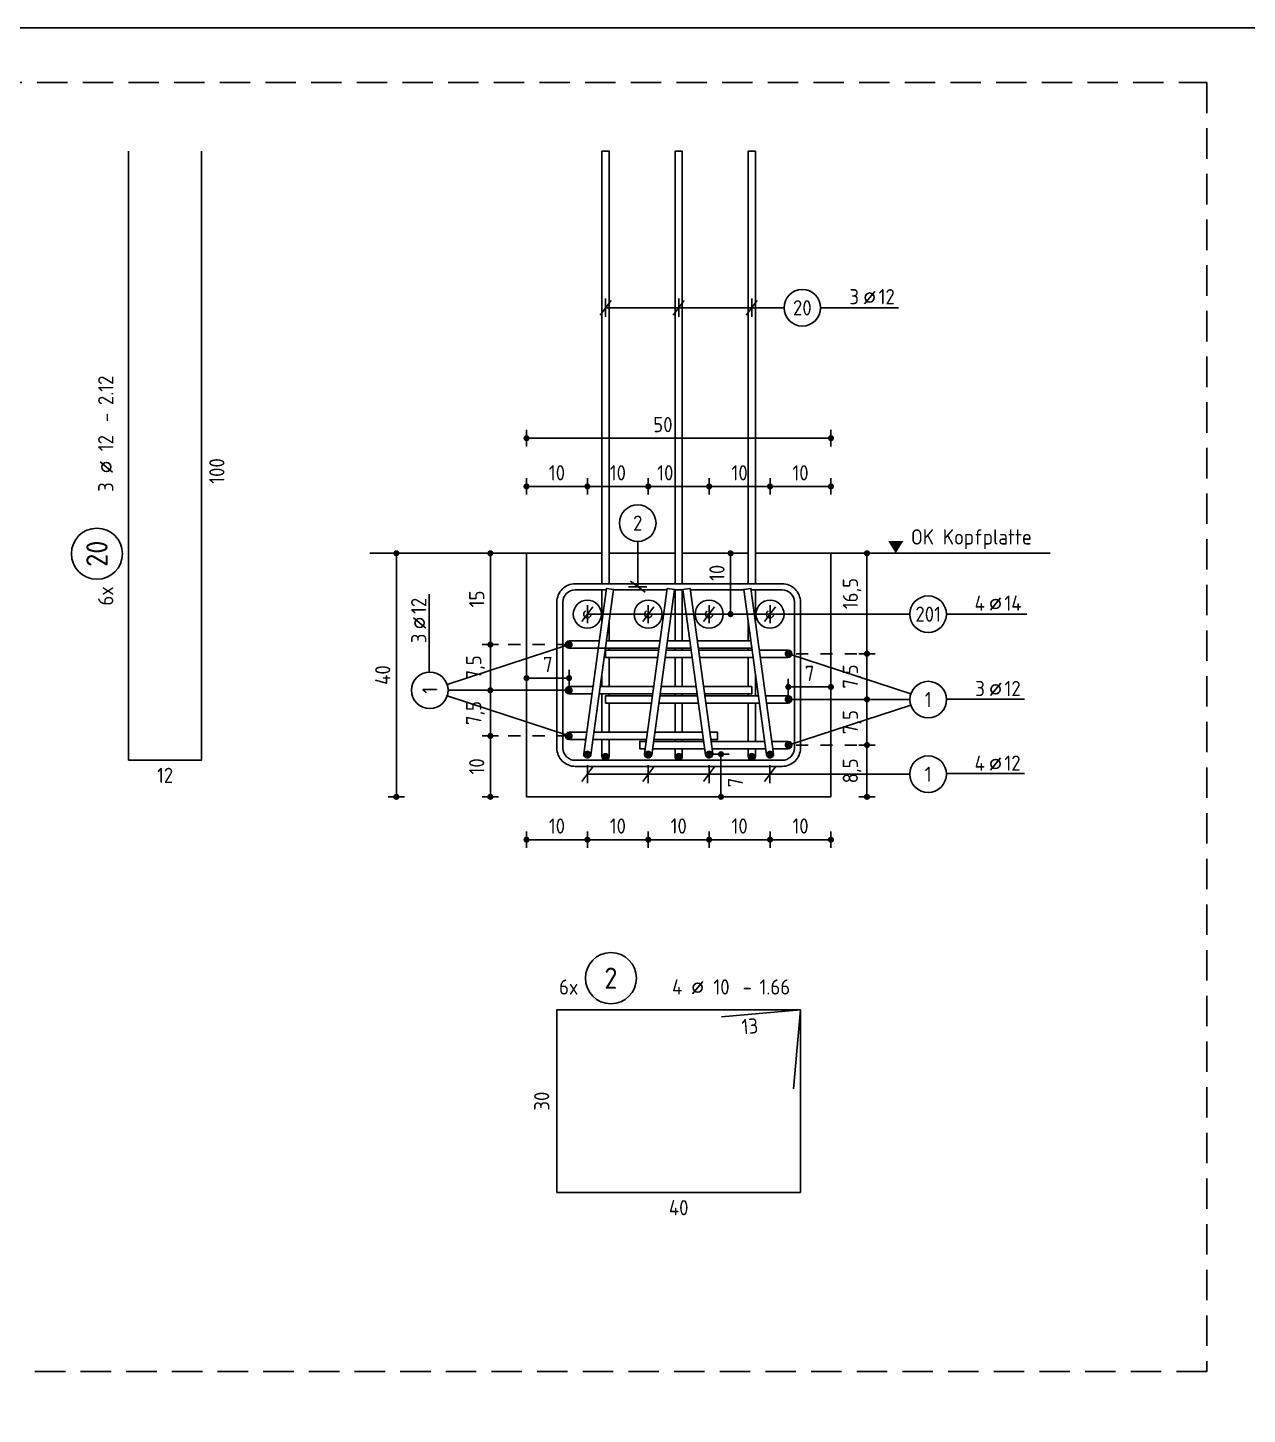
# Model space of a CAD drawing. Extents: x -17 to 300, y 24 to 138.
# Drawn here: x 241.37 to 251.38, y 45.98 to 57.37 of the extents above; entities that cross this region are included whole.
import ezdxf
from ezdxf.enums import TextEntityAlignment as Align

# ---------------------------------------------------------------- set-up
doc = ezdxf.new("R2010")
doc.units = 0
doc.header["$LTSCALE"] = 0.5
doc.header["$MEASUREMENT"] = 0
doc.header["$PDMODE"] = 2
for name, pattern in [('AUSGEZOGEN', [1000.01, 1000, 0.01]), ('DOT', [0.175, 0.05, -0.125]), ('HIDDEN', [0.375, 0.25, -0.125]), ('STRICHLINIE', [0.75, 0.5, -0.25])]:
    doc.linetypes.add(name, pattern=pattern)
doc.layers.get('Defpoints').update_dxf_attribs({"linetype": 'CONTINUOUS'})
doc.layers.add('ANSICHTSFENSTER', color=7, linetype='CONTINUOUS', plot=False)
for name, color, linetype in [('BET-SCHN', 6, 'CONTINUOUS'), ('BETON', 7, 'CONTINUOUS'), ('DETAIL', 7, 'CONTINUOUS'), ('koten', 7, 'CONTINUOUS'), ('MASSE', 7, 'CONTINUOUS'), ('RND', 7, 'CONTINUOUS'), ('TEXT', 7, 'CONTINUOUS')]:
    doc.layers.add(name, color=color, linetype=linetype)
doc.styles.add('TXT', font='isocp.shx')
doc.dimstyles.new('DOT_I', dxfattribs={"dimscale": 0.5, "dimtxt": 0.25, "dimasz": 0.25, "dimexe": 0.1, "dimexo": 0.3, "dimgap": 0.1, "dimtad": 1, "dimdec": 3, "dimzin": 3, "dimtxsty": 'TXT', "dimblk": 'DOT', "dimblk1": 'DOT', "dimblk2": 'DOT', "dimsah": 1, "dimcen": 0.1, "dimse1": 1, "dimse2": 1, "dimazin": 0, "dimtfac": 1, "dimtdec": 4, "dimtix": 1, "dimtmove": 2, "dimatfit": 3, "dimldrblk": 'DOT', "dimfxl": 0, "dimtvp": 1, "dimtolj": 1, "dimtzin": 0, "dimarcsym": 0})

# ---------------------------------------------------------------- blocks, each defined once
blk = doc.blocks.new('DOT')
at = {"layer": 'MASSE', "color": 7, "linetype": 'Continuous'}
for p, q in [((0, 0), (-1, 0)), ((0, 0.54), (0, -0.54))]:
    blk.add_line(p, q, dxfattribs=at)
at = {"layer": 'MASSE', "color": 7, "linetype": 'Continuous', "const_width": 0.2}
blk.add_lwpolyline([(-0.1, 0, 1), (0.1, 0, 1)], format="xyb", close=True, dxfattribs=at)
blk = doc.blocks.new('*D360')
at = {"layer": 'Defpoints', "color": 0, "linetype": 'AUSGEZOGEN', "transparency": 16777216}
for p in [(245.464, 53.996), (247.964, 53.996), (247.964, 53.996)]:
    blk.add_point(p, dxfattribs=at)
at = {"layer": 'MASSE', "color": 0, "linetype": 'AUSGEZOGEN', "lineweight": -2, "transparency": 16777216}
blk.add_line((245.589, 53.996), (247.839, 53.996), dxfattribs=at)
at = {"layer": 'MASSE', "color": 0, "linetype": 'AUSGEZOGEN', "lineweight": -2, "transparency": 16777216, "xscale": 0.125, "yscale": 0.125, "zscale": 0.125, "rotation": 180}
blk.add_blockref('DOT', (245.464, 53.996), dxfattribs=at)
at = {"layer": 'MASSE', "color": 0, "linetype": 'AUSGEZOGEN', "lineweight": -2, "transparency": 16777216, "xscale": 0.125, "yscale": 0.125, "zscale": 0.125}
blk.add_blockref('DOT', (247.964, 53.996), dxfattribs=at)
at = {"layer": 'MASSE', "color": 0, "linetype": 'AUSGEZOGEN', "transparency": 16777216, "insert": (246.584, 54.108), "char_height": 0.125, "attachment_point": 5, "style": 'TXT'}
blk.add_mtext('\\A1;50', dxfattribs=at)
blk = doc.blocks.new('*D362')
at = {"layer": 'Defpoints', "color": 0, "linetype": 'AUSGEZOGEN', "transparency": 16777216}
for p in [(244.395, 53.051), (244.395, 51.051), (244.395, 51.051)]:
    blk.add_point(p, dxfattribs=at)
at = {"layer": 'MASSE', "color": 0, "linetype": 'AUSGEZOGEN', "lineweight": -2, "transparency": 16777216}
blk.add_line((244.395, 52.926), (244.395, 51.176), dxfattribs=at)
at = {"layer": 'MASSE', "color": 0, "linetype": 'AUSGEZOGEN', "lineweight": -2, "transparency": 16777216, "xscale": 0.125, "yscale": 0.125, "zscale": 0.125}
for p, rotation in [((244.395, 53.051), 90), ((244.395, 51.051), 270)]:
    blk.add_blockref('DOT', p, dxfattribs=dict(at, rotation=rotation))
at = {"layer": 'MASSE', "color": 0, "linetype": 'AUSGEZOGEN', "transparency": 16777216, "insert": (244.283, 52.051), "char_height": 0.125, "attachment_point": 5, "rotation": 90, "style": 'TXT'}
blk.add_mtext('\\A1;40', dxfattribs=at)
blk = doc.blocks.new('*D356')
at = {"layer": 'Defpoints', "color": 0, "linetype": 'AUSGEZOGEN', "transparency": 16777216}
for p in [(245.464, 53.6), (245.464, 53.6), (245.964, 53.6)]:
    blk.add_point(p, dxfattribs=at)
at = {"layer": 'MASSE', "color": 0, "linetype": 'AUSGEZOGEN', "lineweight": -2, "transparency": 16777216}
blk.add_line((245.839, 53.6), (245.589, 53.6), dxfattribs=at)
at = {"layer": 'MASSE', "color": 0, "linetype": 'AUSGEZOGEN', "lineweight": -2, "transparency": 16777216, "xscale": 0.125, "yscale": 0.125, "zscale": 0.125, "rotation": 180}
blk.add_blockref('DOT', (245.464, 53.6), dxfattribs=at)
at = {"layer": 'MASSE', "color": 0, "linetype": 'AUSGEZOGEN', "lineweight": -2, "transparency": 16777216, "xscale": 0.125, "yscale": 0.125, "zscale": 0.125}
blk.add_blockref('DOT', (245.964, 53.6), dxfattribs=at)
at = {"layer": 'MASSE', "color": 0, "linetype": 'AUSGEZOGEN', "transparency": 16777216, "insert": (245.714, 53.712), "char_height": 0.125, "attachment_point": 5, "style": 'TXT'}
blk.add_mtext('\\A1;10', dxfattribs=at)
blk = doc.blocks.new('*D357')
at = {"layer": 'Defpoints', "color": 0, "linetype": 'AUSGEZOGEN', "transparency": 16777216}
for p in [(245.964, 53.6), (246.464, 53.6), (246.464, 53.6)]:
    blk.add_point(p, dxfattribs=at)
at = {"layer": 'MASSE', "color": 0, "linetype": 'AUSGEZOGEN', "lineweight": -2, "transparency": 16777216}
blk.add_line((246.089, 53.6), (246.339, 53.6), dxfattribs=at)
at = {"layer": 'MASSE', "color": 0, "linetype": 'AUSGEZOGEN', "lineweight": -2, "transparency": 16777216, "xscale": 0.125, "yscale": 0.125, "zscale": 0.125, "rotation": 180}
blk.add_blockref('DOT', (245.964, 53.6), dxfattribs=at)
at = {"layer": 'MASSE', "color": 0, "linetype": 'AUSGEZOGEN', "lineweight": -2, "transparency": 16777216, "xscale": 0.125, "yscale": 0.125, "zscale": 0.125}
blk.add_blockref('DOT', (246.464, 53.6), dxfattribs=at)
at = {"layer": 'MASSE', "color": 0, "linetype": 'AUSGEZOGEN', "transparency": 16777216, "insert": (246.214, 53.712), "char_height": 0.125, "attachment_point": 5, "style": 'TXT'}
blk.add_mtext('\\A1;10', dxfattribs=at)
blk = doc.blocks.new('*D358')
at = {"layer": 'Defpoints', "color": 0, "linetype": 'AUSGEZOGEN', "transparency": 16777216}
for p in [(246.464, 53.6), (246.964, 53.6), (246.964, 53.6)]:
    blk.add_point(p, dxfattribs=at)
at = {"layer": 'MASSE', "color": 0, "linetype": 'AUSGEZOGEN', "lineweight": -2, "transparency": 16777216}
blk.add_line((246.589, 53.6), (246.839, 53.6), dxfattribs=at)
at = {"layer": 'MASSE', "color": 0, "linetype": 'AUSGEZOGEN', "lineweight": -2, "transparency": 16777216, "xscale": 0.125, "yscale": 0.125, "zscale": 0.125, "rotation": 180}
blk.add_blockref('DOT', (246.464, 53.6), dxfattribs=at)
at = {"layer": 'MASSE', "color": 0, "linetype": 'AUSGEZOGEN', "lineweight": -2, "transparency": 16777216, "xscale": 0.125, "yscale": 0.125, "zscale": 0.125}
blk.add_blockref('DOT', (246.964, 53.6), dxfattribs=at)
at = {"layer": 'MASSE', "color": 0, "linetype": 'AUSGEZOGEN', "transparency": 16777216, "insert": (246.604, 53.712), "char_height": 0.125, "attachment_point": 5, "style": 'TXT'}
blk.add_mtext('\\A1;10', dxfattribs=at)
blk = doc.blocks.new('*D363')
at = {"layer": 'Defpoints', "color": 0, "linetype": 'AUSGEZOGEN', "transparency": 16777216}
for p in [(246.964, 53.6), (247.464, 53.6), (247.464, 53.6)]:
    blk.add_point(p, dxfattribs=at)
at = {"layer": 'MASSE', "color": 0, "linetype": 'AUSGEZOGEN', "lineweight": -2, "transparency": 16777216}
blk.add_line((247.089, 53.6), (247.339, 53.6), dxfattribs=at)
at = {"layer": 'MASSE', "color": 0, "linetype": 'AUSGEZOGEN', "lineweight": -2, "transparency": 16777216, "xscale": 0.125, "yscale": 0.125, "zscale": 0.125, "rotation": 180}
blk.add_blockref('DOT', (246.964, 53.6), dxfattribs=at)
at = {"layer": 'MASSE', "color": 0, "linetype": 'AUSGEZOGEN', "lineweight": -2, "transparency": 16777216, "xscale": 0.125, "yscale": 0.125, "zscale": 0.125}
blk.add_blockref('DOT', (247.464, 53.6), dxfattribs=at)
at = {"layer": 'MASSE', "color": 0, "linetype": 'AUSGEZOGEN', "transparency": 16777216, "insert": (247.214, 53.712), "char_height": 0.125, "attachment_point": 5, "style": 'TXT'}
blk.add_mtext('\\A1;10', dxfattribs=at)
blk = doc.blocks.new('*D364')
at = {"layer": 'Defpoints', "color": 0, "linetype": 'AUSGEZOGEN', "transparency": 16777216}
for p in [(247.464, 53.6), (247.964, 53.6), (247.964, 53.6)]:
    blk.add_point(p, dxfattribs=at)
at = {"layer": 'MASSE', "color": 0, "linetype": 'AUSGEZOGEN', "lineweight": -2, "transparency": 16777216}
blk.add_line((247.589, 53.6), (247.839, 53.6), dxfattribs=at)
at = {"layer": 'MASSE', "color": 0, "linetype": 'AUSGEZOGEN', "lineweight": -2, "transparency": 16777216, "xscale": 0.125, "yscale": 0.125, "zscale": 0.125, "rotation": 180}
blk.add_blockref('DOT', (247.464, 53.6), dxfattribs=at)
at = {"layer": 'MASSE', "color": 0, "linetype": 'AUSGEZOGEN', "lineweight": -2, "transparency": 16777216, "xscale": 0.125, "yscale": 0.125, "zscale": 0.125}
blk.add_blockref('DOT', (247.964, 53.6), dxfattribs=at)
at = {"layer": 'MASSE', "color": 0, "linetype": 'AUSGEZOGEN', "transparency": 16777216, "insert": (247.714, 53.712), "char_height": 0.125, "attachment_point": 5, "style": 'TXT'}
blk.add_mtext('\\A1;10', dxfattribs=at)
blk = doc.blocks.new('*D365')
at = {"layer": 'Defpoints', "color": 0, "linetype": 'AUSGEZOGEN', "transparency": 16777216}
for p in [(247.14, 53.051), (247.14, 52.551), (247.14, 52.551)]:
    blk.add_point(p, dxfattribs=at)
at = {"layer": 'MASSE', "color": 0, "linetype": 'AUSGEZOGEN', "lineweight": -2, "transparency": 16777216}
blk.add_line((247.14, 52.926), (247.14, 52.676), dxfattribs=at)
at = {"layer": 'MASSE', "color": 0, "linetype": 'AUSGEZOGEN', "lineweight": -2, "transparency": 16777216, "xscale": 0.125, "yscale": 0.125, "zscale": 0.125}
for p, rotation in [((247.14, 53.051), 90), ((247.14, 52.551), 270)]:
    blk.add_blockref('DOT', p, dxfattribs=dict(at, rotation=rotation))
at = {"layer": 'MASSE', "color": 0, "linetype": 'AUSGEZOGEN', "transparency": 16777216, "insert": (247.028, 52.89), "char_height": 0.125, "attachment_point": 5, "rotation": 90, "style": 'TXT'}
blk.add_mtext('\\A1;10', dxfattribs=at)
blk = doc.blocks.new('*D366')
at = {"layer": 'Defpoints', "color": 0, "linetype": 'AUSGEZOGEN', "transparency": 16777216}
for p in [(245.464, 50.699), (245.464, 50.699), (245.964, 50.699)]:
    blk.add_point(p, dxfattribs=at)
at = {"layer": 'MASSE', "color": 0, "linetype": 'AUSGEZOGEN', "lineweight": -2, "transparency": 16777216}
blk.add_line((245.839, 50.699), (245.589, 50.699), dxfattribs=at)
at = {"layer": 'MASSE', "color": 0, "linetype": 'AUSGEZOGEN', "lineweight": -2, "transparency": 16777216, "xscale": 0.125, "yscale": 0.125, "zscale": 0.125, "rotation": 180}
blk.add_blockref('DOT', (245.464, 50.699), dxfattribs=at)
at = {"layer": 'MASSE', "color": 0, "linetype": 'AUSGEZOGEN', "lineweight": -2, "transparency": 16777216, "xscale": 0.125, "yscale": 0.125, "zscale": 0.125}
blk.add_blockref('DOT', (245.964, 50.699), dxfattribs=at)
at = {"layer": 'MASSE', "color": 0, "linetype": 'AUSGEZOGEN', "transparency": 16777216, "insert": (245.714, 50.811), "char_height": 0.125, "attachment_point": 5, "style": 'TXT'}
blk.add_mtext('\\A1;10', dxfattribs=at)
blk = doc.blocks.new('*D367')
at = {"layer": 'Defpoints', "color": 0, "linetype": 'AUSGEZOGEN', "transparency": 16777216}
for p in [(245.964, 50.699), (246.464, 50.699), (246.464, 50.699)]:
    blk.add_point(p, dxfattribs=at)
at = {"layer": 'MASSE', "color": 0, "linetype": 'AUSGEZOGEN', "lineweight": -2, "transparency": 16777216}
blk.add_line((246.089, 50.699), (246.339, 50.699), dxfattribs=at)
at = {"layer": 'MASSE', "color": 0, "linetype": 'AUSGEZOGEN', "lineweight": -2, "transparency": 16777216, "xscale": 0.125, "yscale": 0.125, "zscale": 0.125, "rotation": 180}
blk.add_blockref('DOT', (245.964, 50.699), dxfattribs=at)
at = {"layer": 'MASSE', "color": 0, "linetype": 'AUSGEZOGEN', "lineweight": -2, "transparency": 16777216, "xscale": 0.125, "yscale": 0.125, "zscale": 0.125}
blk.add_blockref('DOT', (246.464, 50.699), dxfattribs=at)
at = {"layer": 'MASSE', "color": 0, "linetype": 'AUSGEZOGEN', "transparency": 16777216, "insert": (246.214, 50.811), "char_height": 0.125, "attachment_point": 5, "style": 'TXT'}
blk.add_mtext('\\A1;10', dxfattribs=at)
blk = doc.blocks.new('*D339')
at = {"layer": 'Defpoints', "color": 0, "linetype": 'AUSGEZOGEN', "transparency": 16777216}
for p in [(246.464, 50.699), (246.964, 50.699), (246.964, 50.699)]:
    blk.add_point(p, dxfattribs=at)
at = {"layer": 'MASSE', "color": 0, "linetype": 'AUSGEZOGEN', "lineweight": -2, "transparency": 16777216}
blk.add_line((246.589, 50.699), (246.839, 50.699), dxfattribs=at)
at = {"layer": 'MASSE', "color": 0, "linetype": 'AUSGEZOGEN', "lineweight": -2, "transparency": 16777216, "xscale": 0.125, "yscale": 0.125, "zscale": 0.125, "rotation": 180}
blk.add_blockref('DOT', (246.464, 50.699), dxfattribs=at)
at = {"layer": 'MASSE', "color": 0, "linetype": 'AUSGEZOGEN', "lineweight": -2, "transparency": 16777216, "xscale": 0.125, "yscale": 0.125, "zscale": 0.125}
blk.add_blockref('DOT', (246.964, 50.699), dxfattribs=at)
at = {"layer": 'MASSE', "color": 0, "linetype": 'AUSGEZOGEN', "transparency": 16777216, "insert": (246.714, 50.811), "char_height": 0.125, "attachment_point": 5, "style": 'TXT'}
blk.add_mtext('\\A1;10', dxfattribs=at)
blk = doc.blocks.new('*D340')
at = {"layer": 'Defpoints', "color": 0, "linetype": 'AUSGEZOGEN', "transparency": 16777216}
for p in [(246.964, 50.699), (247.464, 50.699), (247.464, 50.699)]:
    blk.add_point(p, dxfattribs=at)
at = {"layer": 'MASSE', "color": 0, "linetype": 'AUSGEZOGEN', "lineweight": -2, "transparency": 16777216}
blk.add_line((247.089, 50.699), (247.339, 50.699), dxfattribs=at)
at = {"layer": 'MASSE', "color": 0, "linetype": 'AUSGEZOGEN', "lineweight": -2, "transparency": 16777216, "xscale": 0.125, "yscale": 0.125, "zscale": 0.125, "rotation": 180}
blk.add_blockref('DOT', (246.964, 50.699), dxfattribs=at)
at = {"layer": 'MASSE', "color": 0, "linetype": 'AUSGEZOGEN', "lineweight": -2, "transparency": 16777216, "xscale": 0.125, "yscale": 0.125, "zscale": 0.125}
blk.add_blockref('DOT', (247.464, 50.699), dxfattribs=at)
at = {"layer": 'MASSE', "color": 0, "linetype": 'AUSGEZOGEN', "transparency": 16777216, "insert": (247.214, 50.811), "char_height": 0.125, "attachment_point": 5, "style": 'TXT'}
blk.add_mtext('\\A1;10', dxfattribs=at)
blk = doc.blocks.new('*D341')
at = {"layer": 'Defpoints', "color": 0, "linetype": 'AUSGEZOGEN', "transparency": 16777216}
for p in [(247.464, 50.699), (247.964, 50.699), (247.964, 50.699)]:
    blk.add_point(p, dxfattribs=at)
at = {"layer": 'MASSE', "color": 0, "linetype": 'AUSGEZOGEN', "lineweight": -2, "transparency": 16777216}
blk.add_line((247.589, 50.699), (247.839, 50.699), dxfattribs=at)
at = {"layer": 'MASSE', "color": 0, "linetype": 'AUSGEZOGEN', "lineweight": -2, "transparency": 16777216, "xscale": 0.125, "yscale": 0.125, "zscale": 0.125, "rotation": 180}
blk.add_blockref('DOT', (247.464, 50.699), dxfattribs=at)
at = {"layer": 'MASSE', "color": 0, "linetype": 'AUSGEZOGEN', "lineweight": -2, "transparency": 16777216, "xscale": 0.125, "yscale": 0.125, "zscale": 0.125}
blk.add_blockref('DOT', (247.964, 50.699), dxfattribs=at)
at = {"layer": 'MASSE', "color": 0, "linetype": 'AUSGEZOGEN', "transparency": 16777216, "insert": (247.714, 50.811), "char_height": 0.125, "attachment_point": 5, "style": 'TXT'}
blk.add_mtext('\\A1;10', dxfattribs=at)
blk = doc.blocks.new('*D342')
at = {"layer": 'Defpoints', "color": 0, "linetype": 'AUSGEZOGEN', "transparency": 16777216}
for p in [(247.061, 51.401), (247.061, 51.401), (247.061, 51.051)]:
    blk.add_point(p, dxfattribs=at)
at = {"layer": 'MASSE', "color": 0, "linetype": 'AUSGEZOGEN', "lineweight": -2, "transparency": 16777216}
blk.add_line((247.061, 51.176), (247.061, 51.276), dxfattribs=at)
at = {"layer": 'MASSE', "color": 0, "linetype": 'AUSGEZOGEN', "lineweight": -2, "transparency": 16777216, "xscale": 0.125, "yscale": 0.125, "zscale": 0.125}
for p, rotation in [((247.061, 51.401), 90), ((247.061, 51.051), 270)]:
    blk.add_blockref('DOT', p, dxfattribs=dict(at, rotation=rotation))
at = {"layer": 'MASSE', "color": 0, "linetype": 'AUSGEZOGEN', "transparency": 16777216, "insert": (247.18, 51.168), "char_height": 0.125, "attachment_point": 5, "rotation": 90, "style": 'TXT'}
blk.add_mtext('\\A1;7', dxfattribs=at)
blk = doc.blocks.new('RND_LEI')
at = {"layer": 'RND', "color": 7, "linetype": 'Continuous'}
blk.add_line((1.022, 0.066), (1.19, 0.27), dxfattribs=at)
for centre, radius in [((0, 0), 0.3), ((1.106, 0.168), 0.075)]:
    blk.add_circle(centre, radius, dxfattribs=at)
at = {"layer": 'RND', "color": 7, "linetype": 'Continuous', "style": 'TXT'}
blk.add_attdef('ANZ', text='', height=0.25, dxfattribs=at).set_placement((0.931, 0.057), align=Align.RIGHT)
for tag, p in [('DUM', (1.253, 0.057)), ('ABSTD', (1.674, 0.057)), ('POSTXT', (0.374, -0.327))]:
    blk.add_attdef(tag, p, '', height=0.25, dxfattribs=at)
blk.add_attdef('POSL', text='', height=0.25, dxfattribs=at).set_placement((0, 0), align=Align.MIDDLE)
blk = doc.blocks.new('lei_gre')
at = {"layer": 'RND', "color": 7, "linetype": 'Continuous'}
for p, q in [((-0.09, -0.12), (0.09, 0.12)), ((0, 0.15), (0, -0.15))]:
    blk.add_line(p, q, dxfattribs=at)
blk = doc.blocks.new('okrd_o')
at = {"layer": 'koten', "color": 7, "linetype": 'Continuous'}
blk.add_solid([(-0.125, 0.202), (0.125, 0.202), (0, 0)], dxfattribs=at)
at = {"layer": 'koten', "style": 'TXT'}
blk.add_attdef('OKRD', (0.25, 0.1), '', height=0.25, dxfattribs=at)
blk = doc.blocks.new('*D350')
at = {"layer": 'Defpoints', "color": 0, "linetype": 'AUSGEZOGEN', "transparency": 16777216}
for p in [(245.464, 52.026), (245.464, 52.026), (245.814, 52.026)]:
    blk.add_point(p, dxfattribs=at)
at = {"layer": 'MASSE', "color": 0, "linetype": 'AUSGEZOGEN', "lineweight": -2, "transparency": 16777216}
blk.add_line((245.689, 52.026), (245.589, 52.026), dxfattribs=at)
at = {"layer": 'MASSE', "color": 0, "linetype": 'AUSGEZOGEN', "lineweight": -2, "transparency": 16777216, "xscale": 0.125, "yscale": 0.125, "zscale": 0.125, "rotation": 180}
blk.add_blockref('DOT', (245.464, 52.026), dxfattribs=at)
at = {"layer": 'MASSE', "color": 0, "linetype": 'AUSGEZOGEN', "lineweight": -2, "transparency": 16777216, "xscale": 0.125, "yscale": 0.125, "zscale": 0.125}
blk.add_blockref('DOT', (245.814, 52.026), dxfattribs=at)
at = {"layer": 'MASSE', "color": 0, "linetype": 'AUSGEZOGEN', "transparency": 16777216, "insert": (245.639, 52.138), "char_height": 0.125, "attachment_point": 5, "style": 'TXT'}
blk.add_mtext('\\A1;7', dxfattribs=at)
blk = doc.blocks.new('*D351')
at = {"layer": 'Defpoints', "color": 0, "linetype": 'AUSGEZOGEN', "transparency": 16777216}
for p in [(247.614, 51.953), (247.964, 51.953), (247.964, 51.953)]:
    blk.add_point(p, dxfattribs=at)
at = {"layer": 'MASSE', "color": 0, "linetype": 'AUSGEZOGEN', "lineweight": -2, "transparency": 16777216}
blk.add_line((247.739, 51.953), (247.839, 51.953), dxfattribs=at)
at = {"layer": 'MASSE', "color": 0, "linetype": 'AUSGEZOGEN', "lineweight": -2, "transparency": 16777216, "xscale": 0.125, "yscale": 0.125, "zscale": 0.125, "rotation": 180}
blk.add_blockref('DOT', (247.614, 51.953), dxfattribs=at)
at = {"layer": 'MASSE', "color": 0, "linetype": 'AUSGEZOGEN', "lineweight": -2, "transparency": 16777216, "xscale": 0.125, "yscale": 0.125, "zscale": 0.125}
blk.add_blockref('DOT', (247.964, 51.953), dxfattribs=at)
at = {"layer": 'MASSE', "color": 0, "linetype": 'AUSGEZOGEN', "transparency": 16777216, "insert": (247.789, 52.065), "char_height": 0.125, "attachment_point": 5, "style": 'TXT'}
blk.add_mtext('\\A1;7', dxfattribs=at)
blk = doc.blocks.new('*D352')
at = {"layer": 'Defpoints', "color": 0, "linetype": 'AUSGEZOGEN', "transparency": 16777216}
for p in [(245.167, 51.551), (245.167, 51.051), (245.167, 51.051)]:
    blk.add_point(p, dxfattribs=at)
at = {"layer": 'MASSE', "color": 0, "linetype": 'AUSGEZOGEN', "lineweight": -2, "transparency": 16777216}
blk.add_line((245.167, 51.426), (245.167, 51.176), dxfattribs=at)
at = {"layer": 'MASSE', "color": 0, "linetype": 'AUSGEZOGEN', "lineweight": -2, "transparency": 16777216, "xscale": 0.125, "yscale": 0.125, "zscale": 0.125}
for p, rotation in [((245.167, 51.551), 90), ((245.167, 51.051), 270)]:
    blk.add_blockref('DOT', p, dxfattribs=dict(at, rotation=rotation))
at = {"layer": 'MASSE', "color": 0, "linetype": 'AUSGEZOGEN', "transparency": 16777216, "insert": (245.055, 51.301), "char_height": 0.125, "attachment_point": 5, "rotation": 90, "style": 'TXT'}
blk.add_mtext('\\A1;10', dxfattribs=at)
blk = doc.blocks.new('*D353')
at = {"layer": 'Defpoints', "color": 0, "linetype": 'AUSGEZOGEN', "transparency": 16777216}
for p in [(245.167, 51.926), (245.167, 51.926), (245.167, 51.551)]:
    blk.add_point(p, dxfattribs=at)
at = {"layer": 'MASSE', "color": 0, "linetype": 'AUSGEZOGEN', "lineweight": -2, "transparency": 16777216}
blk.add_line((245.167, 51.676), (245.167, 51.801), dxfattribs=at)
at = {"layer": 'MASSE', "color": 0, "linetype": 'AUSGEZOGEN', "lineweight": -2, "transparency": 16777216, "xscale": 0.125, "yscale": 0.125, "zscale": 0.125}
for p, rotation in [((245.167, 51.926), 90), ((245.167, 51.551), 270)]:
    blk.add_blockref('DOT', p, dxfattribs=dict(at, rotation=rotation))
at = {"layer": 'MASSE', "color": 0, "linetype": 'AUSGEZOGEN', "transparency": 16777216, "insert": (245.045, 51.739), "char_height": 0.125, "attachment_point": 5, "rotation": 90, "style": 'TXT'}
blk.add_mtext('\\A1;7,5', dxfattribs=at)
blk = doc.blocks.new('*D354')
at = {"layer": 'Defpoints', "color": 0, "linetype": 'AUSGEZOGEN', "transparency": 16777216}
for p in [(245.167, 52.301), (245.167, 52.301), (245.167, 51.926)]:
    blk.add_point(p, dxfattribs=at)
at = {"layer": 'MASSE', "color": 0, "linetype": 'AUSGEZOGEN', "lineweight": -2, "transparency": 16777216}
blk.add_line((245.167, 52.051), (245.167, 52.176), dxfattribs=at)
at = {"layer": 'MASSE', "color": 0, "linetype": 'AUSGEZOGEN', "lineweight": -2, "transparency": 16777216, "xscale": 0.125, "yscale": 0.125, "zscale": 0.125}
for p, rotation in [((245.167, 52.301), 90), ((245.167, 51.926), 270)]:
    blk.add_blockref('DOT', p, dxfattribs=dict(at, rotation=rotation))
at = {"layer": 'MASSE', "color": 0, "linetype": 'AUSGEZOGEN', "transparency": 16777216, "insert": (245.045, 52.114), "char_height": 0.125, "attachment_point": 5, "rotation": 90, "style": 'TXT'}
blk.add_mtext('\\A1;7,5', dxfattribs=at)
blk = doc.blocks.new('*D345')
at = {"layer": 'Defpoints', "color": 0, "linetype": 'AUSGEZOGEN', "transparency": 16777216}
for p in [(245.167, 53.051), (245.167, 53.051), (245.167, 52.301)]:
    blk.add_point(p, dxfattribs=at)
at = {"layer": 'MASSE', "color": 0, "linetype": 'AUSGEZOGEN', "lineweight": -2, "transparency": 16777216}
blk.add_line((245.167, 52.426), (245.167, 52.926), dxfattribs=at)
at = {"layer": 'MASSE', "color": 0, "linetype": 'AUSGEZOGEN', "lineweight": -2, "transparency": 16777216, "xscale": 0.125, "yscale": 0.125, "zscale": 0.125}
for p, rotation in [((245.167, 53.051), 90), ((245.167, 52.301), 270)]:
    blk.add_blockref('DOT', p, dxfattribs=dict(at, rotation=rotation))
at = {"layer": 'MASSE', "color": 0, "linetype": 'AUSGEZOGEN', "transparency": 16777216, "insert": (245.055, 52.676), "char_height": 0.125, "attachment_point": 5, "rotation": 90, "style": 'TXT'}
blk.add_mtext('\\A1;15', dxfattribs=at)
blk = doc.blocks.new('*D346')
at = {"layer": 'Defpoints', "color": 0, "linetype": 'AUSGEZOGEN', "transparency": 16777216}
for p in [(248.26, 51.476), (248.26, 51.051), (248.26, 51.051)]:
    blk.add_point(p, dxfattribs=at)
at = {"layer": 'MASSE', "color": 0, "linetype": 'AUSGEZOGEN', "lineweight": -2, "transparency": 16777216}
blk.add_line((248.26, 51.351), (248.26, 51.176), dxfattribs=at)
at = {"layer": 'MASSE', "color": 0, "linetype": 'AUSGEZOGEN', "lineweight": -2, "transparency": 16777216, "xscale": 0.125, "yscale": 0.125, "zscale": 0.125}
for p, rotation in [((248.26, 51.476), 90), ((248.26, 51.051), 270)]:
    blk.add_blockref('DOT', p, dxfattribs=dict(at, rotation=rotation))
at = {"layer": 'MASSE', "color": 0, "linetype": 'AUSGEZOGEN', "transparency": 16777216, "insert": (248.138, 51.264), "char_height": 0.125, "attachment_point": 5, "rotation": 90, "style": 'TXT'}
blk.add_mtext('\\A1;8,5', dxfattribs=at)
blk = doc.blocks.new('*D347')
at = {"layer": 'Defpoints', "color": 0, "linetype": 'AUSGEZOGEN', "transparency": 16777216}
for p in [(248.26, 51.851), (248.26, 51.851), (248.26, 51.476)]:
    blk.add_point(p, dxfattribs=at)
at = {"layer": 'MASSE', "color": 0, "linetype": 'AUSGEZOGEN', "lineweight": -2, "transparency": 16777216}
blk.add_line((248.26, 51.601), (248.26, 51.726), dxfattribs=at)
at = {"layer": 'MASSE', "color": 0, "linetype": 'AUSGEZOGEN', "lineweight": -2, "transparency": 16777216, "xscale": 0.125, "yscale": 0.125, "zscale": 0.125}
for p, rotation in [((248.26, 51.851), 90), ((248.26, 51.476), 270)]:
    blk.add_blockref('DOT', p, dxfattribs=dict(at, rotation=rotation))
at = {"layer": 'MASSE', "color": 0, "linetype": 'AUSGEZOGEN', "transparency": 16777216, "insert": (248.138, 51.664), "char_height": 0.125, "attachment_point": 5, "rotation": 90, "style": 'TXT'}
blk.add_mtext('\\A1;7,5', dxfattribs=at)
blk = doc.blocks.new('*D348')
at = {"layer": 'Defpoints', "color": 0, "linetype": 'AUSGEZOGEN', "transparency": 16777216}
for p in [(248.26, 52.226), (248.26, 52.226), (248.26, 51.851)]:
    blk.add_point(p, dxfattribs=at)
at = {"layer": 'MASSE', "color": 0, "linetype": 'AUSGEZOGEN', "lineweight": -2, "transparency": 16777216}
blk.add_line((248.26, 51.976), (248.26, 52.101), dxfattribs=at)
at = {"layer": 'MASSE', "color": 0, "linetype": 'AUSGEZOGEN', "lineweight": -2, "transparency": 16777216, "xscale": 0.125, "yscale": 0.125, "zscale": 0.125}
for p, rotation in [((248.26, 52.226), 90), ((248.26, 51.851), 270)]:
    blk.add_blockref('DOT', p, dxfattribs=dict(at, rotation=rotation))
at = {"layer": 'MASSE', "color": 0, "linetype": 'AUSGEZOGEN', "transparency": 16777216, "insert": (248.138, 52.039), "char_height": 0.125, "attachment_point": 5, "rotation": 90, "style": 'TXT'}
blk.add_mtext('\\A1;7,5', dxfattribs=at)
blk = doc.blocks.new('*D349')
at = {"layer": 'Defpoints', "color": 0, "linetype": 'AUSGEZOGEN', "transparency": 16777216}
for p in [(248.26, 53.051), (248.26, 53.051), (248.26, 52.226)]:
    blk.add_point(p, dxfattribs=at)
at = {"layer": 'MASSE', "color": 0, "linetype": 'AUSGEZOGEN', "lineweight": -2, "transparency": 16777216}
blk.add_line((248.26, 52.351), (248.26, 52.926), dxfattribs=at)
at = {"layer": 'MASSE', "color": 0, "linetype": 'AUSGEZOGEN', "lineweight": -2, "transparency": 16777216, "xscale": 0.125, "yscale": 0.125, "zscale": 0.125}
for p, rotation in [((248.26, 53.051), 90), ((248.26, 52.226), 270)]:
    blk.add_blockref('DOT', p, dxfattribs=dict(at, rotation=rotation))
at = {"layer": 'MASSE', "color": 0, "linetype": 'AUSGEZOGEN', "transparency": 16777216, "insert": (248.138, 52.72), "char_height": 0.125, "attachment_point": 5, "rotation": 90, "style": 'TXT'}
blk.add_mtext('\\A1;16,5', dxfattribs=at)
blk = doc.blocks.new('RND_AUSZ')
at = {"layer": 'RND', "color": 7, "linetype": 'Continuous'}
blk.add_line((1.341, 0.262), (1.509, 0.466), dxfattribs=at)
at = {"layer": 'RND', "color": 1, "linetype": 'Continuous'}
blk.add_circle((0, 0.52), 0.42, dxfattribs=at)
at = {"layer": 'RND', "color": 7, "linetype": 'Continuous'}
blk.add_circle((1.425, 0.364), 0.075, dxfattribs=at)
at = {"layer": 'RND', "color": 7, "linetype": 'Continuous', "style": 'TXT'}
blk.add_text('-', height=0.25, dxfattribs=at).set_placement((2.163, 0.25))
at = {"layer": 'RND', "color": 1, "linetype": 'Continuous', "style": 'TXT'}
blk.add_attdef('POS', text='', height=0.35, dxfattribs=at).set_placement((0, 0.52), align=Align.MIDDLE)
at = {"layer": 'RND', "color": 7, "linetype": 'Continuous', "style": 'TXT'}
for tag, p in [('WIEOFT', (-0.536, 0.25)), ('STK', (1.174, 0.25))]:
    blk.add_attdef(tag, text='', height=0.25, dxfattribs=at).set_placement(p, align=Align.RIGHT)
for tag, p in [('DS', (1.683, 0.25)), ('LANG', (2.441, 0.25)), ('TEXT', (3.669, 0.25))]:
    blk.add_attdef(tag, p, '', height=0.25, dxfattribs=at)
blk = doc.blocks.new('RND_HIN')
at = {"layer": 'RND', "color": 7, "linetype": 'Continuous'}
blk.add_circle((0, 0), 0.3, dxfattribs=at)
at = {"layer": 'RND', "color": 7, "linetype": 'Continuous', "style": 'TXT'}
blk.add_attdef('POSI', text='', height=0.25, dxfattribs=at).set_placement((0, 0), align=Align.MIDDLE)

msp = doc.modelspace()

# ---------------------------------------------------------------- linework, layer by layer
at = {"layer": 'ANSICHTSFENSTER', "color": 2, "linetype": 'AUSGEZOGEN'}
msp.add_lwpolyline([(231.653, 28.2098), (263.8557, 28.2098), (263.8557, 57.3671), (231.653, 57.3671)], close=True, dxfattribs=at)
at = {"layer": 'BET-SCHN', "color": 8}
for p, q in [((244.1761, 53.051), (245.4636, 53.051)), ((247.9636, 53.051), (249.7648, 53.051))]:
    msp.add_line(p, q, dxfattribs=at)
at = {"layer": 'BETON', "color": 6, "linetype": 'AUSGEZOGEN'}
for points in [[(246.0836, 53.051), (245.4636, 53.051), (245.4636, 51.051), (247.9636, 51.051), (247.9636, 53.051), (247.3436, 53.051)], [(246.6836, 53.051), (246.1436, 53.051)], [(247.2836, 53.051), (246.7436, 53.051)]]:
    msp.add_lwpolyline(points, dxfattribs=at)
at = {"layer": 'DETAIL', "color": 102, "linetype": 'STRICHLINIE'}
msp.add_lwpolyline([(232.4454, 46.3312), (232.4454, 56.9165), (251.0519, 56.9165), (251.0519, 46.3312)], close=True, dxfattribs=at)
at = {"layer": 'MASSE', "color": 9, "linetype": 'DOT'}
for p, q in [((245.8137, 52.301), (245.2348, 52.301)), ((248.1774, 52.2252), (247.6134, 52.226)), ((245.8137, 51.926), (245.2348, 51.926)), ((248.1774, 51.8502), (247.6134, 51.851)), ((245.8137, 51.551), (245.2348, 51.551)), ((248.1774, 51.4752), (247.6134, 51.476))]:
    msp.add_line(p, q, dxfattribs=at)
at = {"layer": 'MASSE', "color": 7, "linetype": 'AUSGEZOGEN'}
for centre in [(245.9636, 52.5509), (246.4636, 52.5509), (246.9636, 52.5509), (247.4636, 52.5509)]:
    msp.add_circle(centre, 0.1152, dxfattribs=at)
at = {"layer": 'RND', "color": 7, "linetype": 'AUSGEZOGEN'}
for p, q in [((247.579, 55.0672), (246.1136, 55.0672)), ((247.879, 55.0672), (248.519, 55.0672)), ((246.3776, 53.1484), (246.3776, 52.776)), ((244.665, 52.0761), (244.665, 52.7161)), ((245.9636, 52.5509), (248.6122, 52.5509)), ((248.9122, 52.5509), (249.5722, 52.5509)), ((248.9129, 51.8541), (249.5529, 51.8541)), ((245.9635, 51.2369), (248.6121, 51.2369)), ((248.9122, 51.2416), (249.5522, 51.2416))]:
    msp.add_line(p, q, dxfattribs=at)
at = {"layer": 'RND', "color": 102, "linetype": 'AUSGEZOGEN'}
for p, q in [((244.8123, 51.9728), (245.8137, 52.301)), ((248.6203, 51.8962), (247.6145, 52.226)), ((244.8197, 51.926), (245.7995, 51.926)), ((244.8123, 51.8793), (245.8137, 51.551)), ((248.6128, 51.8496), (247.614, 51.851)), ((248.6201, 51.8031), (247.6134, 51.476))]:
    msp.add_line(p, q, dxfattribs=at)
at = {"layer": 'RND', "color": 1, "linetype": 'AUSGEZOGEN'}
for points in [[(242.1961, 56.3521), (242.1961, 51.3521), (242.7961, 51.3521), (242.7961, 56.3521)], [(247.0661, 49.245), (247.7136, 49.3017), (247.7136, 47.8017), (245.7136, 47.8017), (245.7136, 49.3017), (247.7136, 49.3017), (247.6569, 48.6541)]]:
    msp.add_lwpolyline(points, dxfattribs=at)
at = {"layer": 'RND', "color": 7, "linetype": 'AUSGEZOGEN'}
for points in [[(246.1436, 52.801), (246.1436, 56.3521), (246.0836, 56.3521), (246.0836, 52.801)], [(246.7436, 52.801), (246.7436, 56.3521), (246.6836, 56.3521), (246.6836, 52.801)], [(247.2836, 52.801), (247.2836, 56.3521), (247.3436, 56.3521), (247.3436, 52.801)], [(246.0836, 52.751), (246.0836, 52.4958)], [(246.6186, 52.751), (246.1792, 52.751)], [(246.748, 52.751), (246.6792, 52.751)], [(246.6836, 52.751), (246.6836, 52.331)], [(246.7436, 52.331), (246.7436, 52.751)], [(247.248, 52.751), (246.8085, 52.751)], [(247.3436, 52.751), (247.3436, 52.4958)], [(246.1436, 52.331), (246.1436, 52.4917)], [(247.2836, 52.331), (247.2836, 52.4917)], [(246.561, 52.331), (246.1215, 52.331)], [(246.1436, 52.256), (246.1436, 52.271)], [(246.6133, 52.271), (246.8139, 52.271)], [(246.8056, 52.331), (246.6215, 52.331)], [(246.6836, 52.271), (246.6836, 52.256)], [(246.7436, 52.256), (246.7436, 52.271)], [(247.3056, 52.331), (246.8662, 52.331)], [(246.8744, 52.271), (247.3137, 52.271), (247.3137, 52.2726)], [(247.2836, 52.256), (247.2836, 52.271)], [(246.5424, 52.196), (246.1135, 52.196), (246.1135, 52.256), (246.5507, 52.256)], [(246.1436, 51.956), (246.1436, 52.196)], [(246.8242, 52.196), (246.603, 52.196)], [(246.6112, 52.256), (246.8159, 52.256)], [(246.6836, 52.196), (246.6836, 51.956)], [(246.7436, 51.956), (246.7436, 52.196)], [(246.8765, 52.256), (247.3159, 52.256)], [(247.3242, 52.196), (246.8847, 52.196)], [(247.2836, 51.956), (247.2836, 52.196)], [(246.0836, 52.0546), (246.0836, 51.956)], [(247.3436, 52.0546), (247.3436, 51.881)], [(246.5095, 51.956), (246.07, 51.956)], [(246.8571, 51.956), (246.57, 51.956)], [(246.9259, 51.896), (247.3137, 51.896), (247.3137, 51.956), (246.9177, 51.956)], [(246.0618, 51.896), (246.5012, 51.896)], [(246.0836, 51.896), (246.0836, 51.581)], [(246.491, 51.821), (246.1135, 51.821), (246.1135, 51.881), (246.4992, 51.881)], [(246.1436, 51.881), (246.1436, 51.896)], [(246.1436, 51.581), (246.1436, 51.821)], [(246.8756, 51.821), (246.5515, 51.821)], [(246.5598, 51.881), (246.8674, 51.881)], [(246.5618, 51.896), (246.8653, 51.896)], [(246.6836, 51.896), (246.6836, 51.881)], [(246.6836, 51.821), (246.6836, 51.581)], [(246.7436, 51.881), (246.7436, 51.896)], [(246.7436, 51.581), (246.7436, 51.821)], [(246.928, 51.881), (247.3674, 51.881)], [(247.3756, 51.821), (246.9362, 51.821)], [(247.2836, 51.881), (247.2836, 51.896)], [(247.2836, 51.506), (247.2836, 51.821)], [(247.3436, 51.821), (247.3436, 51.506)], [(246.0103, 51.521), (246.4498, 51.521)], [(246.458, 51.581), (246.0186, 51.581)], [(246.4395, 51.446), (246.3935, 51.446), (246.3935, 51.506), (246.4477, 51.506)], [(246.5083, 51.506), (246.9189, 51.506)], [(246.5103, 51.521), (246.9168, 51.521)], [(246.9086, 51.581), (246.5186, 51.581)], [(246.6836, 51.521), (246.6836, 51.506)], [(246.7436, 51.506), (246.7436, 51.521)], [(246.9774, 51.521), (247.0337, 51.521), (247.0337, 51.581), (246.9691, 51.581)], [(246.9794, 51.506), (247.4189, 51.506)], [(246.9271, 51.446), (246.5, 51.446)], [(247.4271, 51.446), (246.9877, 51.446)]]:
    msp.add_lwpolyline(points, dxfattribs=at)
for points in [[(247.5636, 52.801), (245.8636, 52.801, 0.4142136), (245.7136, 52.651), (245.7136, 51.451, 0.4142136), (245.8636, 51.301), (247.5636, 51.301, 0.4142136), (247.7136, 51.451), (247.7136, 52.651, 0.4142136)], [(245.9339, 51.4051, 1), (245.9933, 51.397), (246.1796, 52.7542), (246.1202, 52.7624)], [(246.4339, 51.4051, 1), (246.4933, 51.397), (246.6796, 52.7542), (246.6202, 52.7624)], [(246.9933, 51.4051, -1), (246.9339, 51.397), (246.7475, 52.7542), (246.807, 52.7624)], [(247.4933, 51.4051, -1), (247.4339, 51.397), (247.2475, 52.7542), (247.307, 52.7624)]]:
    msp.add_lwpolyline(points, format="xyb", close=True, dxfattribs=at)
for points in [[(246.1186, 52.751), (245.8636, 52.751, 0.4142136), (245.7636, 52.651), (245.7636, 51.451, 0.4142136), (245.8636, 51.351), (247.5636, 51.351, 0.4142136), (247.6636, 51.451), (247.6636, 52.651, 0.4142136), (247.5636, 52.751), (247.3085, 52.751)], [(246.061, 52.331), (245.8137, 52.331, 1), (245.8137, 52.271), (246.5527, 52.271)], [(247.3765, 52.256), (247.6135, 52.256, -1), (247.6135, 52.196), (247.3847, 52.196)], [(246.0095, 51.956), (245.8137, 51.956, 1), (245.8137, 51.896), (246.0012, 51.896)], [(247.428, 51.881), (247.6135, 51.881, -1), (247.6135, 51.821), (247.4362, 51.821)], [(245.958, 51.581), (245.8136, 51.581, 1), (245.8136, 51.521), (245.9498, 51.521)], [(246.0836, 51.521), (246.0836, 51.3821, 1), (246.1436, 51.3821), (246.1436, 51.521)], [(247.4794, 51.506), (247.6134, 51.506, -1), (247.6134, 51.446), (247.4877, 51.446)], [(246.6836, 51.446), (246.6836, 51.3821, 1), (246.7436, 51.3821), (246.7436, 51.446)], [(247.3436, 51.446), (247.3436, 51.3821, -1), (247.2836, 51.3821), (247.2836, 51.446)]]:
    msp.add_lwpolyline(points, format="xyb", dxfattribs=at)
at = {"layer": 'RND', "color": 7, "linetype": 'AUSGEZOGEN', "const_width": 0.03}
for points in [[(245.7987, 52.301, 1), (245.8287, 52.301, 1)], [(247.6285, 52.226, -1), (247.5985, 52.226, -1)], [(245.7987, 51.926, 1), (245.8287, 51.926, 1)], [(247.6285, 51.851, -1), (247.5985, 51.851, -1)], [(245.7986, 51.551, 1), (245.8286, 51.551, 1)], [(247.6284, 51.476, -1), (247.5984, 51.476, -1)], [(245.9486, 51.401, 1), (245.9786, 51.401, 1)], [(246.1136, 51.3671, 1), (246.1136, 51.3971, 1)], [(246.4486, 51.401, 1), (246.4786, 51.401, 1)], [(246.7136, 51.3671, 1), (246.7136, 51.3971, 1)], [(246.9486, 51.401, 1), (246.9786, 51.401, 1)], [(247.3136, 51.3671, -1), (247.3136, 51.3971, -1)], [(247.4486, 51.401, 1), (247.4786, 51.401, 1)]]:
    msp.add_lwpolyline(points, format="xyb", close=True, dxfattribs=at)
at = {"layer": 'TEXT', "color": 9, "linetype": 'HIDDEN'}
for centre in [(245.9636, 52.5509), (246.4636, 52.5509), (246.9636, 52.5509), (247.4636, 52.5509)]:
    msp.add_circle(centre, 0.03, dxfattribs=at)

# ---------------------------------------------------------------- block references
at = {"layer": 'koten', "color": 7, "linetype": 'AUSGEZOGEN'}
ref = msp.add_blockref('okrd_o', (248.4961, 53.051), dxfattribs=dict(at, xscale=0.5, yscale=0.5, zscale=0.5))
ref.add_attrib('OKRD', 'OK Kopfplatte', (248.6211, 53.1228), dxfattribs={"height": 0.125, "style": 'TXT'})
at = {"layer": 'RND', "color": 7, "linetype": 'AUSGEZOGEN', "xscale": 0.5, "yscale": 0.5, "zscale": 0.5}
for p in [(246.1136, 55.0672), (246.7136, 55.0672), (247.3136, 55.0672), (245.9636, 52.5509), (246.4636, 52.5509), (246.9636, 52.5509), (247.4636, 52.5509), (245.9635, 51.2369), (246.4635, 51.2369), (246.9635, 51.2369), (247.4635, 51.2369)]:
    msp.add_blockref('lei_gre', p, dxfattribs=at)
for name, p, values in [('RND_LEI', (247.729, 55.0672), {'POSL': '20', 'DUM': '12', 'ANZ': '3'}), ('RND_HIN', (246.3776, 53.2984), {'POSI': '2'}), ('RND_LEI', (248.7622, 52.5509), {'POSL': '201', 'DUM': '14', 'ANZ': '4'}), ('RND_LEI', (248.7628, 51.8494), {'POSL': '1', 'DUM': '12', 'ANZ': '3'}), ('RND_LEI', (248.7621, 51.2369), {'POSL': '1', 'DUM': '12', 'ANZ': '4'}), ('RND_AUSZ', (246.1571, 49.3017), {'POS': '2', 'STK': '4', 'DS': '10', 'LANG': '1.66', 'WIEOFT': '6x'})]:
    msp.add_blockref(name, p, dxfattribs=at).add_auto_attribs(values)
at = {"layer": 'RND', "color": 1, "linetype": 'AUSGEZOGEN', "xscale": 0.5, "yscale": 0.5, "zscale": 0.5, "rotation": 90}
msp.add_blockref('RND_AUSZ', (242.1961, 53.0472), dxfattribs=at).add_auto_attribs({'POS': '20', 'STK': '3', 'DS': '12', 'LANG': '2.12', 'WIEOFT': '6x'})
at = {"layer": 'RND', "color": 7, "linetype": 'AUSGEZOGEN', "xscale": 0.5, "yscale": 0.5, "zscale": 0.5, "rotation": 270}
msp.add_blockref('lei_gre', (246.3776, 52.776), dxfattribs=at)
at = {"layer": 'RND', "color": 7, "linetype": 'AUSGEZOGEN', "xscale": 0.5, "yscale": 0.5, "zscale": 0.5, "rotation": 90}
msp.add_blockref('RND_LEI', (244.6697, 51.926), dxfattribs=at).add_auto_attribs({'POSL': '1', 'DUM': '12', 'ANZ': '3'})

# ---------------------------------------------------------------- texts
at = {"layer": 'RND', "color": 7, "linetype": 'AUSGEZOGEN', "style": 'TXT'}
for s, rotation, p in [('100', 90, (242.9211, 53.7271)), ('13', 5, (247.2984, 49.1672)), ('30', 90, (245.5886, 48.5517))]:
    msp.add_text(s, height=0.125, rotation=rotation, dxfattribs=at).set_placement(p, align=Align.MIDDLE)
for s, p in [('12', (242.4961, 51.2271)), ('40', (246.7136, 47.6767))]:
    msp.add_text(s, height=0.125, dxfattribs=at).set_placement(p, align=Align.MIDDLE)

# ---------------------------------------------------------------- dimensions: what is measured, and where the dimension line sits
at = {"layer": 'MASSE', "color": 7, "linetype": 'AUSGEZOGEN'}
for base, p1, p2, picture, middle in [((247.9636, 53.9957), (245.4636, 53.9957), (247.9636, 53.9957), '*D360', (246.5837, 54.1082)), ((246.9636, 53.5998), (246.4636, 53.5998), (246.9636, 53.5998), '*D358', (246.6041, 53.7123))]:
    dim = msp.add_linear_dim(base=base, p1=p1, p2=p2, dimstyle='DOT_I', override={"dimdec": 0, "dimlfac": 20}, dxfattribs=at)
    dim.commit()
    dim.dimension.update_dxf_attribs({"geometry": picture, "text_midpoint": middle, "dimtype": 160})
for base, p1, p2, picture, middle in [((245.4636, 53.5998), (245.9636, 53.5998), (245.4636, 53.5998), '*D356', (245.7136, 53.7123)), ((246.4636, 53.5998), (245.9636, 53.5998), (246.4636, 53.5998), '*D357', (246.2136, 53.7123)), ((247.4636, 53.5998), (246.9636, 53.5998), (247.4636, 53.5998), '*D363', (247.2136, 53.7123)), ((247.9636, 53.5998), (247.4636, 53.5998), (247.9636, 53.5998), '*D364', (247.7136, 53.7123)), ((245.4636, 52.026), (245.8137, 52.026), (245.4636, 52.026), '*D350', (245.6386, 52.1385)), ((247.9636, 51.9527), (247.6135, 51.9527), (247.9636, 51.9527), '*D351', (247.7885, 52.0652)), ((245.4636, 50.6985), (245.9636, 50.6985), (245.4636, 50.6985), '*D366', (245.7136, 50.811)), ((246.4636, 50.6985), (245.9636, 50.6985), (246.4636, 50.6985), '*D367', (246.2136, 50.811)), ((246.9636, 50.6985), (246.4636, 50.6985), (246.9636, 50.6985), '*D339', (246.7136, 50.811)), ((247.4636, 50.6985), (246.9636, 50.6985), (247.4636, 50.6985), '*D340', (247.2136, 50.811)), ((247.9636, 50.6985), (247.4636, 50.6985), (247.9636, 50.6985), '*D341', (247.7136, 50.811))]:
    dim = msp.add_linear_dim(base=base, p1=p1, p2=p2, dimstyle='DOT_I', override={"dimdec": 0, "dimlfac": 20}, dxfattribs=at)
    dim.commit()
    dim.dimension.update_dxf_attribs({"geometry": picture, "text_midpoint": middle})
for base, p1, p2, override, picture, middle in [((244.3953, 51.051), (244.3953, 53.051), (244.3953, 51.051), {"dimdec": 0, "dimlfac": 20}, '*D362', (244.2828, 52.051)), ((245.1673, 53.051), (245.1673, 52.301), (245.1673, 53.051), {"dimdec": 0, "dimlfac": 20}, '*D345', (245.0548, 52.676)), ((245.1673, 52.301), (245.1673, 51.926), (245.1673, 52.301), {"dimdec": 1, "dimlfac": 20}, '*D354', (245.0454, 52.1135)), ((248.2598, 52.226), (248.2598, 51.851), (248.2598, 52.226), {"dimdec": 1, "dimlfac": 20}, '*D348', (248.138, 52.0385)), ((245.1673, 51.926), (245.1673, 51.551), (245.1673, 51.926), {"dimdec": 1, "dimlfac": 20}, '*D353', (245.0454, 51.7385)), ((248.2598, 51.851), (248.2598, 51.476), (248.2598, 51.851), {"dimdec": 1, "dimlfac": 20}, '*D347', (248.138, 51.6635)), ((245.1673, 51.051), (245.1673, 51.551), (245.1673, 51.051), {"dimdec": 0, "dimlfac": 20}, '*D352', (245.0548, 51.301)), ((248.2598, 51.051), (248.2598, 51.476), (248.2598, 51.051), {"dimdec": 1, "dimlfac": 20}, '*D346', (248.138, 51.2635))]:
    dim = msp.add_linear_dim(base=base, p1=p1, p2=p2, angle=90, dimstyle='DOT_I', override=override, dxfattribs=at)
    dim.commit()
    dim.dimension.update_dxf_attribs({"geometry": picture, "text_midpoint": middle})
for base, p1, p2, override, picture, middle in [((247.1402, 52.5509), (247.1402, 53.051), (247.1402, 52.5509), {"dimdec": 0, "dimlfac": 20}, '*D365', (247.0277, 52.8897)), ((248.2598, 53.051), (248.2598, 52.226), (248.2598, 53.051), {"dimdec": 1, "dimlfac": 20}, '*D349', (248.138, 52.7203)), ((247.0614, 51.401), (247.0614, 51.051), (247.0614, 51.401), {"dimdec": 0, "dimlfac": 20}, '*D342', (247.1802, 51.1679))]:
    dim = msp.add_linear_dim(base=base, p1=p1, p2=p2, angle=90, dimstyle='DOT_I', override=override, dxfattribs=at)
    dim.commit()
    dim.dimension.update_dxf_attribs({"geometry": picture, "text_midpoint": middle, "dimtype": 160})

doc.saveas('drawing.dxf')
